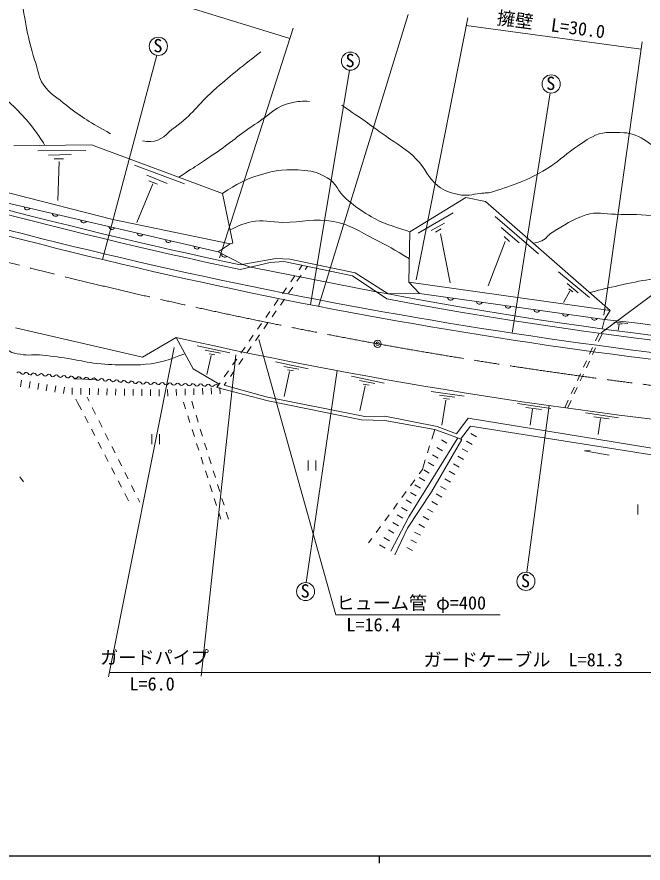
# Model space of a CAD drawing. Units: millimetres at full size, sheet at 1:1000; details may follow other scales. Extents: x 40000 to 680000, y 20000 to 380000.
# Drawn here: x 118057 to 204360, y 204000 to 320700 of the extents above; entities that cross this region are included whole.
import ezdxf
from ezdxf.enums import TextEntityAlignment as Align

# ---------------------------------------------------------------- set-up
doc = ezdxf.new("R2010")
doc.units = ezdxf.units.MM
doc.header["$LTSCALE"] = 1000
doc.header["$PDMODE"] = 32
doc.header["$PDSIZE"] = 500
doc.linetypes.add('CHAIN', pattern=[18.5, 12, -1.5, 3.5, -1.5])
for name, color, linetype, lineweight in [('M-BGD', 7, 'Continuous', 13), ('M-BMK', 2, 'CHAIN', 13), ('M-BMK-SRVR', 3, 'Continuous', 13), ('M-STR-HTXT', 7, 'Continuous', 13), ('M-STR-STRC', 7, 'Continuous', 13), ('M-TTL-BAND', 7, 'Continuous', 25)]:
    doc.layers.add(name, color=color, linetype=linetype, lineweight=lineweight)
doc.styles.add('ＭＳ ゴシック', font='')
doc.styles.get('ＭＳ ゴシック').set_extended_font_data('MS Gothic')

msp = doc.modelspace()

# ---------------------------------------------------------------- linework, layer by layer
at = {"layer": 'M-BGD'}
for p, q in [((129865, 287231), (137353, 315411)), ((186308, 277088), (191538, 310208)), ((128318, 303053), (117615, 302938)), ((120934, 302247), (127546, 302265)), ((146407, 296365), (128318, 303053)), ((122403, 301650), (125510, 301703)), ((123175, 301124), (124474, 301106)), ((123877, 300773), (123684, 295366)), ((134273, 300251), (141137, 297688)), ((135976, 298864), (138784, 297723)), ((109009, 298413), (131279, 292780)), ((136783, 297670), (134589, 292334)), ((136222, 298109), (137415, 297653)), ((147825, 289493), (146407, 296365)), ((172232, 291077), (179920, 295790)), ((179920, 295790), (182632, 295264)), ((182632, 295264), (199842, 280206)), ((173377, 290883), (178195, 293700)), ((183988, 293173), (189939, 288039)), ((131279, 292780), (147451, 289423)), ((175141, 291225), (176984, 292252)), ((172071, 284131), (172232, 291077)), ((175773, 291014), (176537, 291462)), ((176458, 290777), (177774, 284037)), ((184804, 291646), (187279, 289540)), ((147451, 289423), (145779, 288305)), ((147451, 289423), (147825, 289493)), ((185331, 289713), (182987, 283619)), ((185225, 290415), (185951, 289748)), ((148839, 286506), (153728, 287366)), ((153728, 287366), (155670, 287307)), ((155670, 287307), (164687, 285417)), ((152955, 286846), (148836, 285850)), ((150292, 286202), (149215, 286572)), ((150292, 286202), (167583, 282793)), ((154851, 286969), (152955, 286846)), ((164299, 285009), (154851, 286969)), ((156950, 285805), (157395, 286441)), ((157801, 285884), (158090, 286297)), ((155803, 284166), (156377, 284986)), ((156656, 284244), (157229, 285064)), ((169044, 281807), (164299, 285009)), ((164687, 285417), (169220, 282509)), ((192686, 285550), (196986, 282004)), ((173543, 282534), (172071, 284131)), ((199842, 280206), (172071, 284131)), ((193912, 283933), (195426, 282638)), ((154656, 282528), (155229, 283347)), ((155510, 282605), (156083, 283425)), ((167583, 282793), (169220, 282509)), ((194248, 282856), (193413, 281311)), ((194139, 283215), (194661, 282762)), ((153509, 280890), (154082, 281709)), ((154365, 280965), (154937, 281785)), ((153219, 279326), (153792, 280146)), ((199842, 280206), (199029, 278963)), ((152362, 279251), (152935, 280071)), ((203643, 278451), (199029, 278963)), ((135355, 273780), (117874, 277837)), ((151215, 277613), (151788, 278432)), ((152074, 277687), (152646, 278506)), ((200320, 278589), (202244, 278402)), ((200798, 278371), (201500, 278319)), ((201048, 278272), (200939, 277507)), ((216312, 276663), (203643, 278451)), ((150068, 275975), (150641, 276794)), ((150928, 276047), (151501, 276867)), ((198310, 277066), (197824, 276013)), ((198730, 277009), (198239, 275953)), ((135355, 273780), (140024, 276466)), ((140024, 276466), (142359, 272148)), ((142888, 275347), (147394, 274376)), ((144000, 274739), (146107, 274329)), ((144538, 274247), (145334, 274119)), ((148921, 274336), (149494, 275155)), ((149782, 274408), (150355, 275228)), ((197404, 275105), (196985, 274197)), ((197818, 275046), (197397, 274139)), ((144808, 274013), (144234, 271369)), ((147773, 272698), (148347, 273517)), ((148637, 272768), (149210, 273588)), ((153716, 273118), (158221, 272147)), ((196566, 273290), (196146, 272382)), ((196975, 273232), (196554, 272325)), ((142359, 272148), (145926, 270059)), ((147491, 271129), (148064, 271949)), ((154828, 272509), (156934, 272100)), ((155366, 272018), (156162, 271889)), ((157920, 242691), (162219, 271915)), ((126649, 271039), (125900, 270770)), ((125900, 270770), (129118, 270688)), ((146626, 271060), (147200, 271879)), ((155635, 271784), (154889, 268358)), ((164153, 271142), (168659, 270171)), ((195727, 271474), (195307, 270566)), ((196132, 271418), (195711, 270511)), ((118549, 269703), (118694, 270591)), ((119734, 269511), (119878, 270399)), ((120918, 269319), (121063, 270207)), ((122103, 269126), (122247, 270015)), ((123288, 268934), (123432, 269823)), ((124472, 268742), (124616, 269630)), ((145607, 269604), (146053, 270240)), ((145607, 269604), (152697, 267761)), ((146056, 268708), (146019, 269607)), ((146630, 269896), (146919, 270309)), ((152405, 268299), (146630, 269896)), ((165265, 270534), (167372, 270124)), ((166073, 269808), (165326, 266383)), ((165803, 270042), (166599, 269913)), ((194888, 269658), (194469, 268751)), ((195289, 269605), (194868, 268698)), ((125664, 268637), (125682, 269537)), ((126864, 268613), (126882, 269513)), ((128064, 268590), (128081, 269490)), ((129264, 268567), (129281, 269467)), ((130463, 268544), (130481, 269443)), ((131663, 268520), (131681, 269420)), ((132863, 268497), (132880, 269397)), ((134063, 268474), (134080, 269374)), ((135263, 268450), (135280, 269350)), ((136462, 268427), (136480, 269327)), ((137662, 268404), (137680, 269304)), ((138862, 268416), (138825, 269315)), ((140061, 268465), (140024, 269364)), ((141260, 268513), (141223, 269413)), ((142459, 268562), (142422, 269461)), ((143658, 268611), (143621, 269510)), ((144857, 268659), (144820, 269559)), ((175150, 269053), (179709, 268378)), ((176299, 268518), (178428, 268247)), ((126186, 267960), (126423, 267526)), ((126423, 267526), (126951, 266506)), ((127727, 268237), (127992, 267710)), ((140997, 267565), (141291, 266649)), ((142142, 267684), (142445, 266710)), ((165998, 265605), (152405, 268299)), ((152697, 267761), (165559, 265114)), ((177152, 267847), (176631, 264380)), ((176868, 268063), (177671, 267987)), ((187069, 267370), (191629, 266695)), ((194049, 267843), (193562, 266789)), ((194447, 267791), (193956, 266735)), ((128441, 266817), (128890, 265923)), ((188218, 266836), (190347, 266564)), ((191401, 267095), (188338, 244099)), ((189140, 266596), (188806, 264379)), ((196426, 266088), (200985, 265413)), ((127411, 265618), (127870, 264729)), ((129339, 265030), (129788, 264136)), ((141597, 265697), (141903, 264745)), ((142742, 265755), (143038, 264800)), ((168771, 265026), (165559, 265114)), ((165998, 265605), (168789, 265623)), ((175652, 263815), (168771, 265026)), ((168789, 265623), (175986, 264201)), ((178654, 263201), (180251, 265342)), ((180251, 265342), (209212, 260644)), ((197575, 265553), (199704, 265282)), ((198496, 265314), (198163, 263097)), ((128330, 263841), (128790, 262953)), ((142208, 263793), (142514, 262841)), ((143335, 263845), (143632, 262890)), ((175652, 263815), (175238, 262481)), ((178812, 262639), (175652, 263815)), ((175986, 264201), (178654, 263201)), ((180569, 264247), (179196, 262451)), ((209052, 259756), (180569, 264247)), ((130237, 263243), (130686, 262349)), ((136639, 263166), (136639, 261766)), ((137689, 261766), (137689, 263166)), ((172054, 251756), (178812, 262639)), ((178812, 262639), (179196, 262451)), ((181413, 262784), (180633, 263233)), ((129249, 262065), (129709, 261177)), ((131136, 261456), (131585, 260563)), ((142820, 261889), (143125, 260937)), ((143928, 261935), (144225, 260980)), ((174942, 261526), (174646, 260571)), ((179360, 262396), (175213, 255196)), ((176556, 262362), (177331, 261906)), ((179196, 262451), (179360, 262396)), ((180815, 261744), (180035, 262193)), ((130168, 260289), (130628, 259401)), ((175339, 260294), (176114, 259837)), ((175947, 261328), (176723, 260872)), ((180217, 260704), (179437, 261152)), ((132034, 259669), (132483, 258776)), ((143431, 259985), (143737, 259032)), ((144522, 260025), (144818, 259070)), ((158203, 259530), (158203, 258130)), ((159253, 258130), (159253, 259530)), ((174349, 259616), (173936, 258282)), ((174730, 259259), (175506, 258803)), ((179619, 259663), (178839, 260112)), ((131087, 258512), (131547, 257624)), ((144042, 258080), (144348, 257128)), ((145115, 258116), (145412, 257161)), ((173936, 258282), (173484, 257665)), ((174122, 258225), (174898, 257769)), ((178423, 257583), (177642, 258031)), ((179021, 258623), (178240, 259072)), ((118440, 257252), (118949, 256566)), ((132932, 257882), (133381, 256989)), ((172894, 256858), (172303, 256051)), ((173513, 257191), (174289, 256734)), ((177824, 256543), (177044, 256991)), ((132006, 256736), (132466, 255848)), ((133831, 256095), (134280, 255202)), ((144654, 256176), (144960, 255224)), ((145708, 256206), (146005, 255251)), ((172905, 256156), (173681, 255700)), ((177226, 255502), (176446, 255951)), ((132926, 254960), (133453, 253940)), ((171713, 255244), (171122, 254437)), ((175213, 255196), (171913, 250211)), ((172297, 255122), (173072, 254666)), ((176628, 254462), (175848, 254911)), ((134729, 254308), (134994, 253782)), ((145265, 254272), (145571, 253320)), ((146302, 254296), (146599, 253341)), ((170531, 253630), (169941, 252823)), ((171688, 254088), (172464, 253631)), ((176030, 253422), (175250, 253870)), ((203620, 253465), (203620, 252065)), ((145877, 252368), (146171, 251452)), ((146895, 252386), (147198, 251412)), ((171080, 253053), (171855, 252597)), ((175432, 252381), (174652, 252830)), ((169350, 252016), (168760, 251209)), ((169596, 247017), (172054, 251756)), ((169863, 250985), (170639, 250528)), ((170471, 252019), (171247, 251563)), ((174834, 251341), (174054, 251790)), ((168169, 250402), (167579, 249595)), ((169254, 249950), (170030, 249494)), ((171913, 250211), (170158, 246525)), ((174236, 250301), (173455, 250749)), ((166988, 248788), (166537, 248171)), ((168646, 248916), (169422, 248460)), ((173132, 248170), (172330, 248577)), ((173675, 249240), (172872, 249647)), ((168038, 247882), (168813, 247425)), ((172590, 247099), (171787, 247506))]:
    msp.add_line(p, q, dxfattribs=at)
for points in [[(112168, 295297), (112400, 296031), (145779, 288305), (149215, 286572)], [(169220, 282509), (173543, 282534), (199029, 278963), (198745, 277678)], [(199680, 260271), (196302, 260833), (197051, 260919)]]:
    msp.add_lwpolyline(points, dxfattribs=at)
for centre in [(137545, 316646), (164026, 314602), (191696, 311448), (188209, 242856), (157842, 241444)]:
    msp.add_circle(centre, 1250, dxfattribs=at)
for centre, radius, start, end in [((305670, 1019903), 750620, 251.97998, 257.93982), ((298013, 989674), 718817, 251.81633, 258.02251), ((291166, 959603), 691449, 251.57171, 263.77034), ((291768, 969299), 700198, 251.77671, 263.80962), ((119470, 294515), 417, 183.22699, 330.70658), ((123367, 293613), 417, 183.22699, 330.70658), ((127264, 292711), 417, 183.22699, 330.70658), ((131161, 291809), 417, 183.22699, 330.70658), ((135058, 290906), 417, 183.22699, 330.70658), ((138955, 290004), 417, 183.22699, 330.70658), ((142852, 289102), 417, 183.22699, 330.70658), ((146696, 287973), 417, 169.50315, 316.98274), ((278939, 860491), 588304, 259.25133, 269.90689), ((280785, 878978), 607536, 259.4015, 269.78499), ((177841, 282049), 417, 188.28324, 335.76283), ((181802, 281494), 417, 188.28324, 335.76283), ((185764, 280939), 417, 188.28324, 335.76283), ((189725, 280384), 417, 188.28324, 335.76283), ((193686, 279829), 417, 188.28324, 335.76283), ((197648, 279274), 417, 188.28324, 335.76283), ((287286, 938266), 677986, 257.45515, 264.74297), ((118304, 271456), 301, 25.3603, 145.23039), ((118847, 271713), 301, 205.3603, 325.23039), ((119341, 271371), 301, 25.3603, 145.23039), ((119884, 271628), 301, 205.3603, 325.23039), ((120378, 271285), 301, 25.3603, 145.23039), ((120921, 271543), 301, 205.3603, 325.23039), ((121415, 271200), 301, 25.3603, 145.23039), ((121959, 271457), 301, 205.3603, 325.23039), ((122452, 271115), 301, 25.3603, 145.23039), ((122996, 271372), 301, 205.3603, 325.23039), ((123489, 271029), 301, 25.3603, 145.23039), ((124033, 271287), 301, 205.3603, 325.23039), ((124527, 270944), 301, 25.3603, 145.23039), ((125070, 271201), 301, 205.3603, 325.23039), ((125564, 270859), 301, 25.3603, 145.23039), ((126107, 271116), 301, 205.3603, 325.23039), ((126601, 270773), 301, 25.3603, 145.23039), ((127144, 271031), 301, 205.3603, 325.23039), ((127638, 270688), 301, 25.3603, 145.23039), ((128181, 270945), 301, 205.3603, 325.23039), ((128675, 270603), 301, 25.3603, 145.23039), ((129712, 270517), 301, 25.3603, 145.23039), ((129218, 270860), 301, 205.3603, 325.23039), ((130255, 270775), 301, 205.3603, 325.23039), ((130749, 270432), 301, 25.3603, 145.23039), ((131292, 270689), 301, 205.3603, 325.23039), ((131786, 270346), 301, 25.3603, 145.23039), ((132329, 270604), 301, 205.3603, 325.23039), ((132823, 270261), 301, 25.3603, 145.23039), ((133366, 270519), 301, 205.3603, 325.23039), ((133860, 270176), 301, 25.3603, 145.23039), ((134404, 270433), 301, 205.3603, 325.23039), ((134897, 270090), 301, 25.3603, 145.23039), ((135440, 270369), 310, 208.97887, 326.92855), ((135959, 270031), 310, 28.97887, 146.92855), ((136500, 270331), 310, 208.97887, 326.92855), ((137019, 269993), 310, 28.97887, 146.92855), ((137561, 270293), 310, 208.97887, 326.92855), ((138079, 269956), 310, 28.97887, 146.92855), ((138621, 270255), 310, 208.97887, 326.92855), ((139140, 269918), 310, 28.97887, 146.92855), ((139681, 270218), 310, 208.97887, 326.92855), ((140200, 269880), 310, 28.97887, 146.92855), ((140742, 270180), 310, 208.97887, 326.92855), ((141260, 269842), 310, 28.97887, 146.92855), ((141802, 270142), 310, 208.97887, 326.92855), ((142321, 269804), 310, 28.97887, 146.92855), ((142862, 270104), 310, 208.97887, 326.92855), ((143381, 269766), 310, 28.97887, 146.92855), ((143923, 270066), 310, 208.97887, 326.92855), ((144442, 269728), 310, 28.97887, 146.92855), ((144983, 270028), 310, 208.97887, 326.92855), ((145502, 269690), 310, 28.97887, 146.92855)]:
    msp.add_arc(centre, radius, start, end, dxfattribs=at)
for points, knots in [([(130962, 304580), (128067, 306249), (127101, 306716), (124919, 308490), (123597, 309564), (122664, 310021), (121681, 311412), (121019, 312349), (121054, 313088), (120693, 314177), (119545, 317644), (119436, 318982), (118639, 323300)], [0, 0, 0, 0, 1, 1, 1, 2, 2, 2, 3, 3, 3, 4, 4, 4, 4]), ([(87515, 314216), (89769, 315145), (90456, 315438), (92415, 315994), (94237, 316511), (95287, 316699), (97154, 317020), (99632, 317447), (101040, 317835), (103552, 317731), (105066, 317669), (105934, 317391), (107304, 316744), (109135, 315879), (109940, 314996), (111530, 313742), (114455, 311436), (116005, 310016), (118600, 307344), (119424, 306496), (119831, 305965), (120535, 305014), (121106, 304243), (121293, 303964), (121918, 302984)], [0, 0, 0, 0, 1, 1, 1, 2, 2, 2, 3, 3, 3, 4, 4, 4, 5, 5, 5, 6, 6, 6, 7, 7, 7, 8, 8, 8, 8]), ([(135368, 303622), (135809, 303486), (136051, 303499), (136494, 303503), (138029, 303520), (138616, 304631), (139870, 305518), (142181, 307152), (143012, 308623), (145123, 310507), (147590, 312709), (148485, 313393), (151660, 315885)], [0, 0, 0, 0, 1, 1, 1, 2, 2, 2, 3, 3, 3, 4, 4, 4, 4]), ([(140358, 298601), (142947, 300253), (143640, 300698), (145695, 302116), (147884, 303625), (148966, 304679), (151204, 306114), (152998, 307265), (153821, 308470), (155914, 308869), (156871, 309052), (157338, 309122), (158402, 309047)], [0, 0, 0, 0, 1, 1, 1, 2, 2, 2, 3, 3, 3, 4, 4, 4, 4]), ([(162845, 308514), (165739, 306532), (166509, 306018), (168799, 304337), (170517, 303076), (171661, 302571), (173154, 301049), (174433, 299745), (174646, 298530), (176086, 297406), (177042, 296660), (177765, 296473), (178946, 296198), (180070, 295936), (180748, 296231), (181895, 296356), (182618, 296435), (183045, 296400), (183738, 296619), (186680, 297550), (188358, 298130), (191009, 299710), (192639, 300681), (193342, 301537), (194919, 302593), (196018, 303329), (196580, 303862), (197802, 304370), (199217, 304959), (200178, 304756), (201712, 304726), (202326, 304713), (202677, 304626), (203252, 304410), (204567, 303915), (205110, 303245), (206333, 302553), (208332, 301423), (209403, 300626), (211585, 299907), (214307, 299010), (215952, 298804), (218813, 298643), (220478, 298550), (221418, 298654), (223078, 298801), (224973, 298969), (226015, 299235), (227897, 299512), (232520, 300194), (235307, 299758), (239733, 301257), (241640, 301904), (242415, 302153), (244512, 303193)], [0, 0, 0, 0, 1, 1, 1, 2, 2, 2, 3, 3, 3, 4, 4, 4, 5, 5, 5, 6, 6, 6, 7, 7, 7, 8, 8, 8, 9, 9, 9, 10, 10, 10, 11, 11, 11, 12, 12, 12, 13, 13, 13, 14, 14, 14, 15, 15, 15, 16, 16, 16, 17, 17, 17, 18, 18, 18, 18]), ([(277475, 301642), (276436, 300769), (276119, 300539), (275224, 299865), (273112, 298274), (271936, 297305), (269537, 296192), (266957, 294995), (265391, 294566), (262625, 293901), (260680, 293434), (259522, 293577), (257530, 293388), (252637, 292925), (249891, 292708), (244991, 292322), (241800, 292070), (240012, 291942), (236815, 291788), (230887, 291504), (227555, 291788), (221620, 291788), (217489, 291788), (215159, 291427), (211045, 291788), (209131, 291957), (208239, 292954), (206335, 293210), (204097, 293512), (202817, 293459), (200559, 293477), (198962, 293489), (197987, 293892), (196471, 293388), (194541, 292746), (193582, 292055), (191850, 290989), (191140, 290551), (190936, 289962), (190142, 289705), (189786, 289590), (189614, 289540), (189204, 289513)], [0, 0, 0, 0, 1, 1, 1, 2, 2, 2, 3, 3, 3, 4, 4, 4, 5, 5, 5, 6, 6, 6, 7, 7, 7, 8, 8, 8, 9, 9, 9, 10, 10, 10, 11, 11, 11, 12, 12, 12, 13, 13, 13, 14, 14, 14, 14]), ([(146407, 296365), (148485, 297712), (149349, 298232), (151455, 298881), (153789, 299601), (155241, 299740), (157675, 299533), (158959, 299424), (159697, 299165), (160815, 298526), (162138, 297770), (162271, 296622), (163422, 295623), (164421, 294755), (165031, 294321), (166147, 293609), (168316, 292223), (169393, 292010), (172232, 291077)], [0, 0, 0, 0, 1, 1, 1, 2, 2, 2, 3, 3, 3, 4, 4, 4, 5, 5, 5, 6, 6, 6, 6]), ([(172145, 287322), (169922, 288688), (169262, 289082), (167332, 290054), (165193, 291131), (164062, 292067), (161704, 292483), (159014, 292958), (157444, 292367), (154713, 292365), (153001, 292363), (151998, 292807), (150329, 292424), (149155, 292155), (148641, 291951), (147447, 291327)], [0, 0, 0, 0, 1, 1, 1, 2, 2, 2, 3, 3, 3, 4, 4, 4, 5, 5, 5, 5]), ([(197022, 282673), (198919, 283194), (199464, 283311), (201043, 283662), (204306, 284388), (206166, 284704), (209495, 285005), (212153, 285246), (213661, 285170), (216327, 285045), (218483, 284943), (219677, 284697), (221817, 284413), (226616, 283776), (229375, 283653), (234041, 282359), (235159, 282049), (235795, 281810), (236766, 281174), (237605, 280625), (237918, 280324), (238710, 279497)], [0, 0, 0, 0, 1, 1, 1, 2, 2, 2, 3, 3, 3, 4, 4, 4, 5, 5, 5, 6, 6, 6, 7, 7, 7, 7]), ([(141220, 274254), (138812, 273406), (137982, 272985), (135797, 272786), (134782, 272693), (134209, 272707), (133190, 272707), (131584, 272706), (130681, 272747), (129083, 272904), (127712, 273039), (126969, 273289), (125607, 273497), (124052, 273734), (123184, 273902), (121618, 274050), (120419, 274163), (119724, 273963), (118538, 274168), (117916, 274276), (117521, 274297), (116993, 274642), (116363, 275054), (116171, 275485), (115711, 276081), (114659, 277447), (114508, 278218), (113832, 280074)], [0, 0, 0, 0, 1, 1, 1, 2, 2, 2, 3, 3, 3, 4, 4, 4, 5, 5, 5, 6, 6, 6, 7, 7, 7, 8, 8, 8, 9, 9, 9, 9])]:
    msp.add_open_spline(points, degree=3, knots=knots, dxfattribs=at)
at = {"layer": 'M-BMK'}
for centre, radius, start, end in [((294167, 969749), 705545, 251.5959, 259.68045), ((289771, 951970), 687267, 259.77549, 268.13213)]:
    msp.add_arc(centre, radius, start, end, dxfattribs=at)
at = {"layer": 'M-BMK-SRVR'}
msp.add_circle((167777, 275617), 500, dxfattribs=at)
msp.add_point((167777, 275617), dxfattribs=at)
at = {"layer": 'M-STR-HTXT'}
for p, q in [((85238, 339452), (155662, 317742)), ((180190, 320597), (173078, 284435)), ((156117, 319168), (145994, 287493)), ((179974, 319502), (204080, 316268)), ((204220, 317269), (198945, 279554)), ((163891, 313360), (158521, 280996)), ((212982, 287823), (198589, 277145)), ((162034, 238245), (151402, 276195)), ((130695, 229699), (139736, 275123)), ((148221, 274109), (143439, 229778)), ((162034, 238245), (184660, 238245)), ((130815, 230302), (222890, 230302))]:
    msp.add_line(p, q, dxfattribs=at)
at = {"layer": 'M-STR-STRC'}
msp.add_line((171963, 321056), (159615, 280783), dxfattribs=at)
at = {"layer": 'M-TTL-BAND'}
for p, q in [((40000, 205000), (579000, 205000)), ((168000, 205000), (168000, 204000))]:
    msp.add_line(p, q, dxfattribs=at)

# ---------------------------------------------------------------- texts
at = {"layer": 'M-BGD', "style": 'ＭＳ ゴシック'}
for p in [(136866, 315273), (163348, 313229), (191018, 310074), (187530, 241482), (157164, 240070)]:
    msp.add_text('S', height=1833, dxfattribs=at).set_placement(p, align=Align.BOTTOM_LEFT)
at = {"layer": 'M-STR-HTXT', "style": 'ＭＳ ゴシック'}
msp.add_text('擁壁\u3000L=30.0', height=1833, rotation=352.359, dxfattribs=at).set_placement((184064, 319176), align=Align.BOTTOM_LEFT)
for s, p in [('ヒューム管 φ=400', (162090, 238427)), ('L=16.4', (163464, 235411)), ('ガードパイプ', (129519, 230890)), ('ガードケーブル\u3000L=81.3', (174101, 230584)), ('L=6.0', (133576, 227252))]:
    msp.add_text(s, height=1833, dxfattribs=at).set_placement(p, align=Align.BOTTOM_LEFT)

doc.saveas('drawing.dxf')
